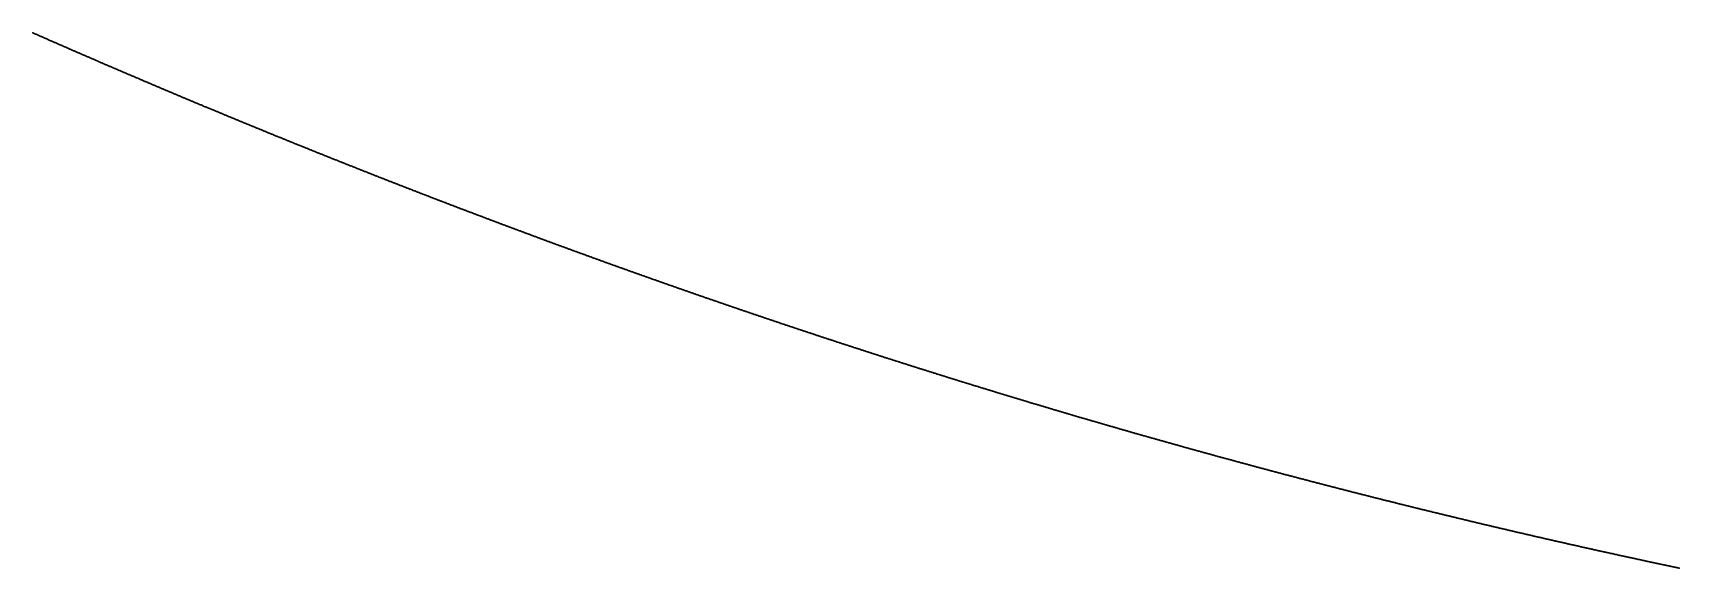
# Model space of a CAD drawing. Header units: metres. Extents: x 0 to 360, y 0 to 49.
# Drawn here: x 247.51 to 270, y 2.52 to 9.83 of the extents above; entities that cross this region are included whole.
import ezdxf

# ---------------------------------------------------------------- set-up
doc = ezdxf.new("R2010")
doc.units = ezdxf.units.M

msp = doc.modelspace()

# ---------------------------------------------------------------- linework, layer by layer
for p in [(247.509, 9.831), (247.518, 9.827), (247.527, 9.823), (247.536, 9.819), (247.545, 9.816), (247.554, 9.812), (247.563, 9.808), (247.572, 9.804), (247.581, 9.8), (247.589, 9.796), (247.598, 9.792), (247.607, 9.788), (247.616, 9.784), (247.625, 9.78), (247.634, 9.776), (247.643, 9.772), (247.652, 9.768), (247.661, 9.764), (247.67, 9.76), (247.679, 9.757), (247.688, 9.753), (247.697, 9.749), (247.706, 9.745), (247.715, 9.741), (247.724, 9.737), (247.733, 9.733), (247.742, 9.729), (247.751, 9.725), (247.76, 9.721), (247.769, 9.717), (247.778, 9.713), (247.787, 9.709), (247.795, 9.706), (247.804, 9.702), (247.813, 9.698), (247.822, 9.694), (247.831, 9.69), (247.84, 9.686), (247.849, 9.682), (247.858, 9.678), (247.867, 9.674), (247.876, 9.67), (247.885, 9.666), (247.894, 9.662), (247.903, 9.658), (247.912, 9.655), (247.921, 9.651), (247.93, 9.647), (247.939, 9.643), (247.948, 9.639), (247.957, 9.635), (247.966, 9.631), (247.975, 9.627), (247.984, 9.623), (247.993, 9.619), (248.002, 9.615), (248.011, 9.611), (248.02, 9.608), (248.029, 9.604), (248.038, 9.6), (248.047, 9.596), (248.056, 9.592), (248.065, 9.588), (248.074, 9.584), (248.083, 9.58), (248.092, 9.576), (248.101, 9.572), (248.11, 9.568), (248.119, 9.565), (248.128, 9.561), (248.137, 9.557), (248.146, 9.553), (248.155, 9.549), (248.164, 9.545), (248.173, 9.541), (248.182, 9.537), (248.191, 9.533), (248.2, 9.529), (248.209, 9.526), (248.218, 9.522), (248.227, 9.518), (248.236, 9.514), (248.245, 9.51), (248.254, 9.506), (248.263, 9.502), (248.272, 9.498), (248.281, 9.494), (248.29, 9.49), (248.299, 9.487), (248.308, 9.483), (248.317, 9.479), (248.326, 9.475), (248.335, 9.471), (248.344, 9.467), (248.353, 9.463), (248.362, 9.459), (248.371, 9.455), (248.38, 9.452), (248.389, 9.448), (248.398, 9.444), (248.407, 9.44), (248.416, 9.436), (248.425, 9.432), (248.434, 9.428), (248.443, 9.424), (248.452, 9.42), (248.461, 9.416), (248.47, 9.413), (248.479, 9.409), (248.488, 9.405), (248.497, 9.401), (248.506, 9.397), (248.515, 9.393), (248.524, 9.389), (248.533, 9.385), (248.542, 9.382), (248.551, 9.378), (248.56, 9.374), (248.569, 9.37), (248.579, 9.366), (248.588, 9.362), (248.597, 9.358), (248.606, 9.354), (248.615, 9.35), (248.624, 9.347), (248.633, 9.343), (248.642, 9.339), (248.651, 9.335), (248.66, 9.331), (248.669, 9.327), (248.678, 9.323), (248.687, 9.319), (248.696, 9.316), (248.705, 9.312), (248.714, 9.308), (248.723, 9.304), (248.732, 9.3), (248.741, 9.296), (248.75, 9.292), (248.759, 9.288), (248.768, 9.285), (248.777, 9.281), (248.787, 9.277), (248.796, 9.273), (248.805, 9.269), (248.814, 9.265), (248.823, 9.261), (248.832, 9.257), (248.841, 9.254), (248.85, 9.25), (248.859, 9.246), (248.868, 9.242), (248.877, 9.238), (248.886, 9.234), (248.895, 9.23), (248.904, 9.227), (248.913, 9.223), (248.922, 9.219), (248.931, 9.215), (248.941, 9.211), (248.95, 9.207), (248.959, 9.203), (248.968, 9.199), (248.977, 9.196), (248.986, 9.192), (248.995, 9.188), (249.004, 9.184), (249.013, 9.18), (249.022, 9.176), (249.031, 9.172), (249.04, 9.169), (249.049, 9.165), (249.058, 9.161), (249.068, 9.157), (249.077, 9.153), (249.086, 9.149), (249.095, 9.145), (249.104, 9.142), (249.113, 9.138), (249.122, 9.134), (249.131, 9.13), (249.14, 9.126), (249.149, 9.122), (249.158, 9.118), (249.167, 9.115), (249.177, 9.111), (249.186, 9.107), (249.195, 9.103), (249.204, 9.099), (249.213, 9.095), (249.222, 9.092), (249.231, 9.088), (249.24, 9.084), (249.249, 9.08), (249.258, 9.076), (249.267, 9.072), (249.277, 9.068), (249.286, 9.065), (249.295, 9.061), (249.304, 9.057), (249.313, 9.053), (249.322, 9.049), (249.331, 9.045), (249.34, 9.042), (249.349, 9.038), (249.358, 9.034), (249.368, 9.03), (249.377, 9.026), (249.386, 9.022), (249.395, 9.019), (249.404, 9.015), (249.413, 9.011), (249.422, 9.007), (249.431, 9.003), (249.44, 8.999), (249.45, 8.995), (249.459, 8.992), (249.468, 8.988), (249.477, 8.984), (249.486, 8.98), (249.495, 8.976), (249.504, 8.972), (249.513, 8.969), (249.522, 8.965), (249.532, 8.961), (249.541, 8.957), (249.55, 8.953), (249.559, 8.949), (249.568, 8.946), (249.577, 8.942), (249.586, 8.938), (249.595, 8.934), (249.605, 8.93), (249.614, 8.927), (249.623, 8.923), (249.632, 8.919), (249.641, 8.915), (249.65, 8.911), (249.659, 8.907), (249.668, 8.904), (249.678, 8.9), (249.687, 8.896), (249.696, 8.892), (249.705, 8.888), (249.714, 8.884), (249.723, 8.881), (249.732, 8.877), (249.742, 8.873), (249.751, 8.869), (249.76, 8.865), (249.769, 8.862), (249.778, 8.858), (249.787, 8.854), (249.796, 8.85), (249.806, 8.846), (249.815, 8.842), (249.824, 8.839), (249.833, 8.835), (249.842, 8.831), (249.851, 8.827), (249.86, 8.823), (249.87, 8.82), (249.879, 8.816), (249.888, 8.812), (249.897, 8.808), (249.906, 8.804), (249.915, 8.801), (249.924, 8.797), (249.934, 8.793), (249.943, 8.789), (249.952, 8.785), (249.961, 8.781), (249.97, 8.778), (249.979, 8.774), (249.989, 8.77), (249.998, 8.766), (250.007, 8.762), (250.016, 8.759), (250.025, 8.755), (250.034, 8.751), (250.043, 8.747), (250.053, 8.743), (250.062, 8.74), (250.071, 8.736), (250.08, 8.732), (250.089, 8.728), (250.098, 8.724), (250.108, 8.721), (250.117, 8.717), (250.126, 8.713), (250.135, 8.709), (250.144, 8.705), (250.154, 8.702), (250.163, 8.698), (250.172, 8.694), (250.181, 8.69), (250.19, 8.686), (250.199, 8.683), (250.209, 8.679), (250.218, 8.675), (250.227, 8.671), (250.236, 8.667), (250.245, 8.664), (250.254, 8.66), (250.264, 8.656), (250.273, 8.652), (250.282, 8.649), (250.291, 8.645), (250.3, 8.641), (250.31, 8.637), (250.319, 8.633), (250.328, 8.63), (250.337, 8.626), (250.346, 8.622), (250.356, 8.618), (250.365, 8.614), (250.374, 8.611), (250.383, 8.607), (250.392, 8.603), (250.402, 8.599), (250.411, 8.596), (250.42, 8.592), (250.429, 8.588), (250.438, 8.584), (250.448, 8.58), (250.457, 8.577), (250.466, 8.573), (250.475, 8.569), (250.484, 8.565), (250.494, 8.562), (250.503, 8.558), (250.512, 8.554), (250.521, 8.55), (250.53, 8.546), (250.54, 8.543), (250.549, 8.539), (250.558, 8.535), (250.567, 8.531), (250.576, 8.528), (250.586, 8.524), (250.595, 8.52), (250.604, 8.516), (250.613, 8.512), (250.622, 8.509), (250.632, 8.505), (250.641, 8.501), (250.65, 8.497), (250.659, 8.494), (250.669, 8.49), (250.678, 8.486), (250.687, 8.482), (250.696, 8.479), (250.705, 8.475), (250.715, 8.471), (250.724, 8.467), (250.733, 8.463), (250.742, 8.46), (250.752, 8.456), (250.761, 8.452), (250.77, 8.448), (250.779, 8.445), (250.788, 8.441), (250.798, 8.437), (250.807, 8.433), (250.816, 8.43), (250.825, 8.426), (250.835, 8.422), (250.844, 8.418), (250.853, 8.415), (250.862, 8.411), (250.872, 8.407), (250.881, 8.403), (250.89, 8.4), (250.899, 8.396), (250.909, 8.392), (250.918, 8.388), (250.927, 8.385), (250.936, 8.381), (250.945, 8.377), (250.955, 8.373), (250.964, 8.37), (250.973, 8.366), (250.982, 8.362), (250.992, 8.358), (251.001, 8.355), (251.01, 8.351), (251.019, 8.347), (251.029, 8.343), (251.038, 8.34), (251.047, 8.336), (251.056, 8.332), (251.066, 8.328), (251.075, 8.325), (251.084, 8.321), (251.094, 8.317), (251.103, 8.313), (251.112, 8.31), (251.121, 8.306), (251.131, 8.302), (251.14, 8.298), (251.149, 8.295), (251.158, 8.291), (251.168, 8.287), (251.177, 8.283), (251.186, 8.28), (251.195, 8.276), (251.205, 8.272), (251.214, 8.268), (251.223, 8.265), (251.232, 8.261), (251.242, 8.257), (251.251, 8.254), (251.26, 8.25), (251.27, 8.246), (251.279, 8.242), (251.288, 8.239), (251.297, 8.235), (251.307, 8.231), (251.316, 8.227), (251.325, 8.224), (251.334, 8.22), (251.344, 8.216), (251.353, 8.213), (251.362, 8.209), (251.372, 8.205), (251.381, 8.201), (251.39, 8.198), (251.399, 8.194), (251.409, 8.19), (251.418, 8.186), (251.427, 8.183), (251.437, 8.179), (251.446, 8.175), (251.455, 8.172), (251.464, 8.168), (251.474, 8.164), (251.483, 8.16), (251.492, 8.157), (251.502, 8.153), (251.511, 8.149), (251.52, 8.146), (251.53, 8.142), (251.539, 8.138), (251.548, 8.134), (251.557, 8.131), (251.567, 8.127), (251.576, 8.123), (251.585, 8.119), (251.595, 8.116), (251.604, 8.112), (251.613, 8.108), (251.623, 8.105), (251.632, 8.101), (251.641, 8.097), (251.65, 8.094), (251.66, 8.09), (251.669, 8.086), (251.678, 8.082), (251.688, 8.079), (251.697, 8.075), (251.706, 8.071), (251.716, 8.068), (251.725, 8.064), (251.734, 8.06), (251.744, 8.056), (251.753, 8.053), (251.762, 8.049), (251.771, 8.045), (251.781, 8.042), (251.79, 8.038), (251.799, 8.034), (251.809, 8.031), (251.818, 8.027), (251.827, 8.023), (251.837, 8.019), (251.846, 8.016), (251.855, 8.012), (251.865, 8.008), (251.874, 8.005), (251.883, 8.001), (251.893, 7.997), (251.902, 7.994), (251.911, 7.99), (251.921, 7.986), (251.93, 7.982), (251.939, 7.979), (251.949, 7.975), (251.958, 7.971), (251.967, 7.968), (251.977, 7.964), (251.986, 7.96), (251.995, 7.957), (252.005, 7.953), (252.014, 7.949), (252.023, 7.946), (252.033, 7.942), (252.042, 7.938), (252.051, 7.935), (252.061, 7.931), (252.07, 7.927), (252.079, 7.923), (252.089, 7.92), (252.098, 7.916), (252.107, 7.912), (252.117, 7.909), (252.126, 7.905), (252.136, 7.901), (252.145, 7.898), (252.154, 7.894), (252.164, 7.89), (252.173, 7.887), (252.182, 7.883), (252.192, 7.879), (252.201, 7.876), (252.21, 7.872), (252.22, 7.868), (252.229, 7.865), (252.238, 7.861), (252.248, 7.857), (252.257, 7.854), (252.266, 7.85), (252.276, 7.846), (252.285, 7.843), (252.295, 7.839), (252.304, 7.835), (252.313, 7.832), (252.323, 7.828), (252.332, 7.824), (252.341, 7.821), (252.351, 7.817), (252.36, 7.813), (252.37, 7.81), (252.379, 7.806), (252.388, 7.802), (252.398, 7.799), (252.407, 7.795), (252.416, 7.791), (252.426, 7.788), (252.435, 7.784), (252.445, 7.78), (252.454, 7.777), (252.463, 7.773), (252.473, 7.769), (252.482, 7.766), (252.491, 7.762), (252.501, 7.758), (252.51, 7.755), (252.52, 7.751), (252.529, 7.747), (252.538, 7.744), (252.548, 7.74), (252.557, 7.736), (252.566, 7.733), (252.576, 7.729), (252.585, 7.725), (252.595, 7.722), (252.604, 7.718), (252.613, 7.714), (252.623, 7.711), (252.632, 7.707), (252.642, 7.703), (252.651, 7.7), (252.66, 7.696), (252.67, 7.693), (252.679, 7.689), (252.689, 7.685), (252.698, 7.682), (252.707, 7.678), (252.717, 7.674), (252.726, 7.671), (252.736, 7.667), (252.745, 7.663), (252.754, 7.66), (252.764, 7.656), (252.773, 7.652), (252.783, 7.649), (252.792, 7.645), (252.801, 7.642), (252.811, 7.638), (252.82, 7.634), (252.83, 7.631), (252.839, 7.627), (252.849, 7.623), (252.858, 7.62), (252.867, 7.616), (252.877, 7.612), (252.886, 7.609), (252.896, 7.605), (252.905, 7.602), (252.914, 7.598), (252.924, 7.594), (252.933, 7.591), (252.943, 7.587), (252.952, 7.583), (252.962, 7.58), (252.971, 7.576), (252.98, 7.573), (252.99, 7.569), (252.999, 7.565), (253.009, 7.562), (253.018, 7.558), (253.028, 7.554), (253.037, 7.551), (253.046, 7.547), (253.056, 7.544), (253.065, 7.54), (253.075, 7.536), (253.084, 7.533), (253.094, 7.529), (253.103, 7.525), (253.112, 7.522), (253.122, 7.518), (253.131, 7.515), (253.141, 7.511), (253.15, 7.507), (253.16, 7.504), (253.169, 7.5), (253.178, 7.496), (253.188, 7.493), (253.197, 7.489), (253.207, 7.486), (253.216, 7.482), (253.226, 7.478), (253.235, 7.475), (253.245, 7.471), (253.254, 7.468), (253.264, 7.464), (253.273, 7.46), (253.282, 7.457), (253.292, 7.453), (253.301, 7.45), (253.311, 7.446), (253.32, 7.442), (253.33, 7.439), (253.339, 7.435), (253.349, 7.431), (253.358, 7.428), (253.368, 7.424), (253.377, 7.421), (253.386, 7.417), (253.396, 7.413), (253.405, 7.41), (253.415, 7.406), (253.424, 7.403), (253.434, 7.399), (253.443, 7.395), (253.453, 7.392), (253.462, 7.388), (253.472, 7.385), (253.481, 7.381), (253.491, 7.377), (253.5, 7.374), (253.51, 7.37), (253.519, 7.367), (253.528, 7.363), (253.538, 7.36), (253.547, 7.356), (253.557, 7.352), (253.566, 7.349), (253.576, 7.345), (253.585, 7.342), (253.595, 7.338), (253.604, 7.334), (253.614, 7.331), (253.623, 7.327), (253.633, 7.324), (253.642, 7.32), (253.652, 7.316), (253.661, 7.313), (253.671, 7.309), (253.68, 7.306), (253.69, 7.302), (253.699, 7.299), (253.709, 7.295), (253.718, 7.291), (253.728, 7.288), (253.737, 7.284), (253.747, 7.281), (253.756, 7.277), (253.766, 7.273), (253.775, 7.27), (253.785, 7.266), (253.794, 7.263), (253.804, 7.259), (253.813, 7.256), (253.823, 7.252), (253.832, 7.248), (253.842, 7.245), (253.851, 7.241), (253.861, 7.238), (253.87, 7.234), (253.88, 7.231), (253.889, 7.227), (253.899, 7.223), (253.908, 7.22), (253.918, 7.216), (253.927, 7.213), (253.937, 7.209), (253.946, 7.206), (253.956, 7.202), (253.965, 7.198), (253.975, 7.195), (253.984, 7.191), (253.994, 7.188), (254.003, 7.184), (254.013, 7.181), (254.022, 7.177), (254.032, 7.174), (254.041, 7.17), (254.051, 7.166), (254.06, 7.163), (254.07, 7.159), (254.079, 7.156), (254.089, 7.152), (254.098, 7.149), (254.108, 7.145), (254.117, 7.142), (254.127, 7.138), (254.137, 7.134), (254.146, 7.131), (254.156, 7.127), (254.165, 7.124), (254.175, 7.12), (254.184, 7.117), (254.194, 7.113), (254.203, 7.11), (254.213, 7.106), (254.222, 7.102), (254.232, 7.099), (254.241, 7.095), (254.251, 7.092), (254.26, 7.088), (254.27, 7.085), (254.28, 7.081), (254.289, 7.078), (254.299, 7.074), (254.308, 7.071), (254.318, 7.067), (254.327, 7.063), (254.337, 7.06), (254.346, 7.056), (254.356, 7.053), (254.365, 7.049), (254.375, 7.046), (254.385, 7.042), (254.394, 7.039), (254.404, 7.035), (254.413, 7.032), (254.423, 7.028), (254.432, 7.025), (254.442, 7.021), (254.451, 7.018), (254.461, 7.014), (254.47, 7.01), (254.48, 7.007), (254.49, 7.003), (254.499, 7), (254.509, 6.996), (254.518, 6.993), (254.528, 6.989), (254.537, 6.986), (254.547, 6.982), (254.557, 6.979), (254.566, 6.975), (254.576, 6.972), (254.585, 6.968), (254.595, 6.965), (254.604, 6.961), (254.614, 6.958), (254.624, 6.954), (254.633, 6.951), (254.643, 6.947), (254.652, 6.943), (254.662, 6.94), (254.671, 6.936), (254.681, 6.933), (254.691, 6.929), (254.7, 6.926), (254.71, 6.922), (254.719, 6.919), (254.729, 6.915), (254.738, 6.912), (254.748, 6.908), (254.758, 6.905), (254.767, 6.901), (254.777, 6.898), (254.786, 6.894), (254.796, 6.891), (254.806, 6.887), (254.815, 6.884), (254.825, 6.88), (254.834, 6.877), (254.844, 6.873), (254.853, 6.87), (254.863, 6.866), (254.873, 6.863), (254.882, 6.859), (254.892, 6.856), (254.901, 6.852), (254.911, 6.849), (254.921, 6.845), (254.93, 6.842), (254.94, 6.838), (254.949, 6.835), (254.959, 6.831), (254.969, 6.828), (254.978, 6.824), (254.988, 6.821), (254.997, 6.817), (255.007, 6.814), (255.017, 6.81), (255.026, 6.807), (255.036, 6.803), (255.045, 6.8), (255.055, 6.796), (255.065, 6.793), (255.074, 6.789), (255.084, 6.786), (255.094, 6.782), (255.103, 6.779), (255.113, 6.775), (255.122, 6.772), (255.132, 6.768), (255.142, 6.765), (255.151, 6.761), (255.161, 6.758), (255.17, 6.754), (255.18, 6.751), (255.19, 6.747), (255.199, 6.744), (255.209, 6.74), (255.219, 6.737), (255.228, 6.733), (255.238, 6.73), (255.247, 6.727), (255.257, 6.723), (255.267, 6.72), (255.276, 6.716), (255.286, 6.713), (255.296, 6.709), (255.305, 6.706), (255.315, 6.702), (255.324, 6.699), (255.334, 6.695), (255.344, 6.692), (255.353, 6.688), (255.363, 6.685), (255.373, 6.681), (255.382, 6.678), (255.392, 6.674), (255.402, 6.671), (255.411, 6.667), (255.421, 6.664), (255.43, 6.661), (255.44, 6.657), (255.45, 6.654), (255.459, 6.65), (255.469, 6.647), (255.479, 6.643), (255.488, 6.64), (255.498, 6.636), (255.508, 6.633), (255.517, 6.629), (255.527, 6.626), (255.537, 6.622), (255.546, 6.619), (255.556, 6.616), (255.566, 6.612), (255.575, 6.609), (255.585, 6.605), (255.595, 6.602), (255.604, 6.598), (255.614, 6.595), (255.623, 6.591), (255.633, 6.588), (255.643, 6.584), (255.652, 6.581), (255.662, 6.578), (255.672, 6.574), (255.681, 6.571), (255.691, 6.567), (255.701, 6.564), (255.71, 6.56), (255.72, 6.557), (255.73, 6.553), (255.739, 6.55), (255.749, 6.547), (255.759, 6.543), (255.768, 6.54), (255.778, 6.536), (255.788, 6.533), (255.797, 6.529), (255.807, 6.526), (255.817, 6.522), (255.827, 6.519), (255.836, 6.516), (255.846, 6.512), (255.856, 6.509), (255.865, 6.505), (255.875, 6.502), (255.885, 6.498), (255.894, 6.495), (255.904, 6.491), (255.914, 6.488), (255.923, 6.485), (255.933, 6.481), (255.943, 6.478), (255.952, 6.474), (255.962, 6.471), (255.972, 6.467), (255.981, 6.464), (255.991, 6.461), (256.001, 6.457), (256.011, 6.454), (256.02, 6.45), (256.03, 6.447), (256.04, 6.443), (256.049, 6.44), (256.059, 6.437), (256.069, 6.433), (256.078, 6.43), (256.088, 6.426), (256.098, 6.423), (256.108, 6.42), (256.117, 6.416), (256.127, 6.413), (256.137, 6.409), (256.146, 6.406), (256.156, 6.402), (256.166, 6.399), (256.175, 6.396), (256.185, 6.392), (256.195, 6.389), (256.205, 6.385), (256.214, 6.382), (256.224, 6.379), (256.234, 6.375), (256.243, 6.372), (256.253, 6.368), (256.263, 6.365), (256.273, 6.361), (256.282, 6.358), (256.292, 6.355), (256.302, 6.351), (256.311, 6.348), (256.321, 6.344), (256.331, 6.341), (256.341, 6.338), (256.35, 6.334), (256.36, 6.331), (256.37, 6.327), (256.379, 6.324), (256.389, 6.321), (256.399, 6.317), (256.409, 6.314), (256.418, 6.31), (256.428, 6.307), (256.438, 6.304), (256.448, 6.3), (256.457, 6.297), (256.467, 6.293), (256.477, 6.29), (256.487, 6.287), (256.496, 6.283), (256.506, 6.28), (256.516, 6.276), (256.525, 6.273), (256.535, 6.27), (256.545, 6.266), (256.555, 6.263), (256.564, 6.26), (256.574, 6.256), (256.584, 6.253), (256.594, 6.249), (256.603, 6.246), (256.613, 6.243), (256.623, 6.239), (256.633, 6.236), (256.642, 6.232), (256.652, 6.229), (256.662, 6.226), (256.672, 6.222), (256.681, 6.219), (256.691, 6.216), (256.701, 6.212), (256.711, 6.209), (256.72, 6.205), (256.73, 6.202), (256.74, 6.199), (256.75, 6.195), (256.759, 6.192), (256.769, 6.189), (256.779, 6.185), (256.789, 6.182), (256.798, 6.178), (256.808, 6.175), (256.818, 6.172), (256.828, 6.168), (256.838, 6.165), (256.847, 6.162), (256.857, 6.158), (256.867, 6.155), (256.877, 6.152), (256.886, 6.148), (256.896, 6.145), (256.906, 6.141), (256.916, 6.138), (256.925, 6.135), (256.935, 6.131), (256.945, 6.128), (256.955, 6.125), (256.965, 6.121), (256.974, 6.118), (256.984, 6.115), (256.994, 6.111), (257.004, 6.108), (257.013, 6.104), (257.023, 6.101), (257.033, 6.098), (257.043, 6.094), (257.053, 6.091), (257.062, 6.088), (257.072, 6.084), (257.082, 6.081), (257.092, 6.078), (257.102, 6.074), (257.111, 6.071), (257.121, 6.068), (257.131, 6.064), (257.141, 6.061), (257.15, 6.058), (257.16, 6.054), (257.17, 6.051), (257.18, 6.048), (257.19, 6.044), (257.199, 6.041), (257.209, 6.037), (257.219, 6.034), (257.229, 6.031), (257.239, 6.027), (257.248, 6.024), (257.258, 6.021), (257.268, 6.017), (257.278, 6.014), (257.288, 6.011), (257.297, 6.007), (257.307, 6.004), (257.317, 6.001), (257.327, 5.997), (257.337, 5.994), (257.347, 5.991), (257.356, 5.987), (257.366, 5.984), (257.376, 5.981), (257.386, 5.977), (257.396, 5.974), (257.405, 5.971), (257.415, 5.967), (257.425, 5.964), (257.435, 5.961), (257.445, 5.958), (257.454, 5.954), (257.464, 5.951), (257.474, 5.948), (257.484, 5.944), (257.494, 5.941), (257.504, 5.938), (257.513, 5.934), (257.523, 5.931), (257.533, 5.928), (257.543, 5.924), (257.553, 5.921), (257.563, 5.918), (257.572, 5.914), (257.582, 5.911), (257.592, 5.908), (257.602, 5.904), (257.612, 5.901), (257.622, 5.898), (257.631, 5.894), (257.641, 5.891), (257.651, 5.888), (257.661, 5.885), (257.671, 5.881), (257.681, 5.878), (257.69, 5.875), (257.7, 5.871), (257.71, 5.868), (257.72, 5.865), (257.73, 5.861), (257.74, 5.858), (257.749, 5.855), (257.759, 5.851), (257.769, 5.848), (257.779, 5.845), (257.789, 5.842), (257.799, 5.838), (257.809, 5.835), (257.818, 5.832), (257.828, 5.828), (257.838, 5.825), (257.848, 5.822), (257.858, 5.819), (257.868, 5.815), (257.878, 5.812), (257.887, 5.809), (257.897, 5.805), (257.907, 5.802), (257.917, 5.799), (257.927, 5.795), (257.937, 5.792), (257.947, 5.789), (257.956, 5.786), (257.966, 5.782), (257.976, 5.779), (257.986, 5.776), (257.996, 5.772), (258.006, 5.769), (258.016, 5.766), (258.025, 5.763), (258.035, 5.759), (258.045, 5.756), (258.055, 5.753), (258.065, 5.749), (258.075, 5.746), (258.085, 5.743), (258.095, 5.74), (258.104, 5.736), (258.114, 5.733), (258.124, 5.73), (258.134, 5.727), (258.144, 5.723), (258.154, 5.72), (258.164, 5.717), (258.174, 5.713), (258.183, 5.71), (258.193, 5.707), (258.203, 5.704), (258.213, 5.7), (258.223, 5.697), (258.233, 5.694), (258.243, 5.691), (258.253, 5.687), (258.263, 5.684), (258.272, 5.681), (258.282, 5.678), (258.292, 5.674), (258.302, 5.671), (258.312, 5.668), (258.322, 5.664), (258.332, 5.661), (258.342, 5.658), (258.352, 5.655), (258.362, 5.651), (258.371, 5.648), (258.381, 5.645), (258.391, 5.642), (258.401, 5.638), (258.411, 5.635), (258.421, 5.632), (258.431, 5.629), (258.441, 5.625), (258.451, 5.622), (258.461, 5.619), (258.47, 5.616), (258.48, 5.612), (258.49, 5.609), (258.5, 5.606), (258.51, 5.603), (258.52, 5.599), (258.53, 5.596), (258.54, 5.593), (258.55, 5.59), (258.56, 5.586), (258.57, 5.583), (258.579, 5.58), (258.589, 5.577), (258.599, 5.574), (258.609, 5.57), (258.619, 5.567), (258.629, 5.564), (258.639, 5.561), (258.649, 5.557), (258.659, 5.554), (258.669, 5.551), (258.679, 5.548), (258.689, 5.544), (258.699, 5.541), (258.708, 5.538), (258.718, 5.535), (258.728, 5.531), (258.738, 5.528), (258.748, 5.525), (258.758, 5.522), (258.768, 5.519), (258.778, 5.515), (258.788, 5.512), (258.798, 5.509), (258.808, 5.506), (258.818, 5.502), (258.828, 5.499), (258.838, 5.496), (258.848, 5.493), (258.857, 5.49), (258.867, 5.486), (258.877, 5.483), (258.887, 5.48), (258.897, 5.477), (258.907, 5.473), (258.917, 5.47), (258.927, 5.467), (258.937, 5.464), (258.947, 5.461), (258.957, 5.457), (258.967, 5.454), (258.977, 5.451), (258.987, 5.448), (258.997, 5.445), (259.007, 5.441), (259.017, 5.438), (259.027, 5.435), (259.037, 5.432), (259.047, 5.429), (259.056, 5.425), (259.066, 5.422), (259.076, 5.419), (259.086, 5.416), (259.096, 5.412), (259.106, 5.409), (259.116, 5.406), (259.126, 5.403), (259.136, 5.4), (259.146, 5.396), (259.156, 5.393), (259.166, 5.39), (259.176, 5.387), (259.186, 5.384), (259.196, 5.381), (259.206, 5.377), (259.216, 5.374), (259.226, 5.371), (259.236, 5.368), (259.246, 5.365), (259.256, 5.361), (259.266, 5.358), (259.276, 5.355), (259.286, 5.352), (259.296, 5.349), (259.306, 5.345), (259.316, 5.342), (259.326, 5.339), (259.336, 5.336), (259.346, 5.333), (259.356, 5.329), (259.366, 5.326), (259.376, 5.323), (259.386, 5.32), (259.396, 5.317), (259.406, 5.314), (259.416, 5.31), (259.426, 5.307), (259.436, 5.304), (259.446, 5.301), (259.455, 5.298), (259.465, 5.295), (259.475, 5.291), (259.485, 5.288), (259.495, 5.285), (259.505, 5.282), (259.515, 5.279), (259.525, 5.276), (259.535, 5.272), (259.545, 5.269), (259.555, 5.266), (259.565, 5.263), (259.575, 5.26), (259.585, 5.257), (259.595, 5.253), (259.605, 5.25), (259.615, 5.247), (259.625, 5.244), (259.635, 5.241), (259.646, 5.238), (259.656, 5.234), (259.666, 5.231), (259.676, 5.228), (259.686, 5.225), (259.696, 5.222), (259.706, 5.219), (259.716, 5.215), (259.726, 5.212), (259.736, 5.209), (259.746, 5.206), (259.756, 5.203), (259.766, 5.2), (259.776, 5.197), (259.786, 5.193), (259.796, 5.19), (259.806, 5.187), (259.816, 5.184), (259.826, 5.181), (259.836, 5.178), (259.846, 5.174), (259.856, 5.171), (259.866, 5.168), (259.876, 5.165), (259.886, 5.162), (259.896, 5.159), (259.906, 5.156), (259.916, 5.153), (259.926, 5.149), (259.936, 5.146), (259.946, 5.143), (259.956, 5.14), (259.966, 5.137), (259.976, 5.134), (259.986, 5.131), (259.996, 5.127), (260.006, 5.124), (260.016, 5.121), (260.026, 5.118), (260.036, 5.115), (260.047, 5.112), (260.057, 5.109), (260.067, 5.106), (260.077, 5.102), (260.087, 5.099), (260.097, 5.096), (260.107, 5.093), (260.117, 5.09), (260.127, 5.087), (260.137, 5.084), (260.147, 5.081), (260.157, 5.077), (260.167, 5.074), (260.177, 5.071), (260.187, 5.068), (260.197, 5.065), (260.207, 5.062), (260.217, 5.059), (260.227, 5.056), (260.237, 5.052), (260.248, 5.049), (260.258, 5.046), (260.268, 5.043), (260.278, 5.04), (260.288, 5.037), (260.298, 5.034), (260.308, 5.031), (260.318, 5.028), (260.328, 5.024), (260.338, 5.021), (260.348, 5.018), (260.358, 5.015), (260.368, 5.012), (260.378, 5.009), (260.388, 5.006), (260.399, 5.003), (260.409, 5), (260.419, 4.997), (260.429, 4.993), (260.439, 4.99), (260.449, 4.987), (260.459, 4.984), (260.469, 4.981), (260.479, 4.978), (260.489, 4.975), (260.499, 4.972), (260.509, 4.969), (260.519, 4.966), (260.53, 4.962), (260.54, 4.959), (260.55, 4.956), (260.56, 4.953), (260.57, 4.95), (260.58, 4.947), (260.59, 4.944), (260.6, 4.941), (260.61, 4.938), (260.62, 4.935), (260.63, 4.932), (260.641, 4.929), (260.651, 4.925), (260.661, 4.922), (260.671, 4.919), (260.681, 4.916), (260.691, 4.913), (260.701, 4.91), (260.711, 4.907), (260.721, 4.904), (260.731, 4.901), (260.741, 4.898), (260.752, 4.895), (260.762, 4.892), (260.772, 4.889), (260.782, 4.885), (260.792, 4.882), (260.802, 4.879), (260.812, 4.876), (260.822, 4.873), (260.832, 4.87), (260.843, 4.867), (260.853, 4.864), (260.863, 4.861), (260.873, 4.858), (260.883, 4.855), (260.893, 4.852), (260.903, 4.849), (260.913, 4.846), (260.923, 4.843), (260.934, 4.839), (260.944, 4.836), (260.954, 4.833), (260.964, 4.83), (260.974, 4.827), (260.984, 4.824), (260.994, 4.821), (261.004, 4.818), (261.015, 4.815), (261.025, 4.812), (261.035, 4.809), (261.045, 4.806), (261.055, 4.803), (261.065, 4.8), (261.075, 4.797), (261.085, 4.794), (261.096, 4.791), (261.106, 4.788), (261.116, 4.785), (261.126, 4.781), (261.136, 4.778), (261.146, 4.775), (261.156, 4.772), (261.166, 4.769), (261.177, 4.766), (261.187, 4.763), (261.197, 4.76), (261.207, 4.757), (261.217, 4.754), (261.227, 4.751), (261.237, 4.748), (261.248, 4.745), (261.258, 4.742), (261.268, 4.739), (261.278, 4.736), (261.288, 4.733), (261.298, 4.73), (261.308, 4.727), (261.319, 4.724), (261.329, 4.721), (261.339, 4.718), (261.349, 4.715), (261.359, 4.712), (261.369, 4.709), (261.38, 4.706), (261.39, 4.703), (261.4, 4.7), (261.41, 4.697), (261.42, 4.694), (261.43, 4.691), (261.44, 4.688), (261.451, 4.684), (261.461, 4.681), (261.471, 4.678), (261.481, 4.675), (261.491, 4.672), (261.501, 4.669), (261.512, 4.666), (261.522, 4.663), (261.532, 4.66), (261.542, 4.657), (261.552, 4.654), (261.562, 4.651), (261.573, 4.648), (261.583, 4.645), (261.593, 4.642), (261.603, 4.639), (261.613, 4.636), (261.623, 4.633), (261.634, 4.63), (261.644, 4.627), (261.654, 4.624), (261.664, 4.621), (261.674, 4.618), (261.685, 4.615), (261.695, 4.612), (261.705, 4.609), (261.715, 4.606), (261.725, 4.603), (261.735, 4.6), (261.746, 4.597), (261.756, 4.594), (261.766, 4.591), (261.776, 4.588), (261.786, 4.585), (261.797, 4.582), (261.807, 4.579), (261.817, 4.576), (261.827, 4.573), (261.837, 4.57), (261.848, 4.567), (261.858, 4.564), (261.868, 4.561), (261.878, 4.558), (261.888, 4.555), (261.899, 4.552), (261.909, 4.549), (261.919, 4.547), (261.929, 4.544), (261.939, 4.541), (261.95, 4.538), (261.96, 4.535), (261.97, 4.532), (261.98, 4.529), (261.99, 4.526), (262.001, 4.523), (262.011, 4.52), (262.021, 4.517), (262.031, 4.514), (262.041, 4.511), (262.052, 4.508), (262.062, 4.505), (262.072, 4.502), (262.082, 4.499), (262.092, 4.496), (262.103, 4.493), (262.113, 4.49), (262.123, 4.487), (262.133, 4.484), (262.143, 4.481), (262.154, 4.478), (262.164, 4.475), (262.174, 4.472), (262.184, 4.469), (262.195, 4.466), (262.205, 4.463), (262.215, 4.46), (262.225, 4.457), (262.235, 4.455), (262.246, 4.452), (262.256, 4.449), (262.266, 4.446), (262.276, 4.443), (262.287, 4.44), (262.297, 4.437), (262.307, 4.434), (262.317, 4.431), (262.328, 4.428), (262.338, 4.425), (262.348, 4.422), (262.358, 4.419), (262.368, 4.416), (262.379, 4.413), (262.389, 4.41), (262.399, 4.407), (262.409, 4.404), (262.42, 4.401), (262.43, 4.399), (262.44, 4.396), (262.45, 4.393), (262.461, 4.39), (262.471, 4.387), (262.481, 4.384), (262.491, 4.381), (262.502, 4.378), (262.512, 4.375), (262.522, 4.372), (262.532, 4.369), (262.543, 4.366), (262.553, 4.363), (262.563, 4.36), (262.573, 4.357), (262.584, 4.355), (262.594, 4.352), (262.604, 4.349), (262.614, 4.346), (262.625, 4.343), (262.635, 4.34), (262.645, 4.337), (262.655, 4.334), (262.666, 4.331), (262.676, 4.328), (262.686, 4.325), (262.696, 4.322), (262.707, 4.319), (262.717, 4.317), (262.727, 4.314), (262.738, 4.311), (262.748, 4.308), (262.758, 4.305), (262.768, 4.302), (262.779, 4.299), (262.789, 4.296), (262.799, 4.293), (262.809, 4.29), (262.82, 4.287), (262.83, 4.285), (262.84, 4.282), (262.85, 4.279), (262.861, 4.276), (262.871, 4.273), (262.881, 4.27), (262.892, 4.267), (262.902, 4.264), (262.912, 4.261), (262.922, 4.258), (262.933, 4.256), (262.943, 4.253), (262.953, 4.25), (262.964, 4.247), (262.974, 4.244), (262.984, 4.241), (262.994, 4.238), (263.005, 4.235), (263.015, 4.232), (263.025, 4.229), (263.036, 4.227), (263.046, 4.224), (263.056, 4.221), (263.066, 4.218), (263.077, 4.215), (263.087, 4.212), (263.097, 4.209), (263.108, 4.206), (263.118, 4.203), (263.128, 4.201), (263.139, 4.198), (263.149, 4.195), (263.159, 4.192), (263.169, 4.189), (263.18, 4.186), (263.19, 4.183), (263.2, 4.18), (263.211, 4.178), (263.221, 4.175), (263.231, 4.172), (263.242, 4.169), (263.252, 4.166), (263.262, 4.163), (263.272, 4.16), (263.283, 4.157), (263.293, 4.155), (263.303, 4.152), (263.314, 4.149), (263.324, 4.146), (263.334, 4.143), (263.345, 4.14), (263.355, 4.137), (263.365, 4.135), (263.376, 4.132), (263.386, 4.129), (263.396, 4.126), (263.407, 4.123), (263.417, 4.12), (263.427, 4.117), (263.438, 4.115), (263.448, 4.112), (263.458, 4.109), (263.469, 4.106), (263.479, 4.103), (263.489, 4.1), (263.5, 4.097), (263.51, 4.095), (263.52, 4.092), (263.53, 4.089), (263.541, 4.086), (263.551, 4.083), (263.561, 4.08), (263.572, 4.077), (263.582, 4.075), (263.592, 4.072), (263.603, 4.069), (263.613, 4.066), (263.623, 4.063), (263.634, 4.06), (263.644, 4.058), (263.655, 4.055), (263.665, 4.052), (263.675, 4.049), (263.686, 4.046), (263.696, 4.043), (263.706, 4.041), (263.717, 4.038), (263.727, 4.035), (263.737, 4.032), (263.748, 4.029), (263.758, 4.026), (263.768, 4.024), (263.779, 4.021), (263.789, 4.018), (263.799, 4.015), (263.81, 4.012), (263.82, 4.009), (263.83, 4.007), (263.841, 4.004), (263.851, 4.001), (263.861, 3.998), (263.872, 3.995), (263.882, 3.993), (263.893, 3.99), (263.903, 3.987), (263.913, 3.984), (263.924, 3.981), (263.934, 3.978), (263.944, 3.976), (263.955, 3.973), (263.965, 3.97), (263.975, 3.967), (263.986, 3.964), (263.996, 3.962), (264.007, 3.959), (264.017, 3.956), (264.027, 3.953), (264.038, 3.95), (264.048, 3.948), (264.058, 3.945), (264.069, 3.942), (264.079, 3.939), (264.09, 3.936), (264.1, 3.934), (264.11, 3.931), (264.121, 3.928), (264.131, 3.925), (264.141, 3.922), (264.152, 3.92), (264.162, 3.917), (264.173, 3.914), (264.183, 3.911), (264.193, 3.908), (264.204, 3.906), (264.214, 3.903), (264.224, 3.9), (264.235, 3.897), (264.245, 3.894), (264.256, 3.892), (264.266, 3.889), (264.276, 3.886), (264.287, 3.883), (264.297, 3.88), (264.308, 3.878), (264.318, 3.875), (264.328, 3.872), (264.339, 3.869), (264.349, 3.867), (264.36, 3.864), (264.37, 3.861), (264.38, 3.858), (264.391, 3.855), (264.401, 3.853), (264.412, 3.85), (264.422, 3.847), (264.432, 3.844), (264.443, 3.842), (264.453, 3.839), (264.464, 3.836), (264.474, 3.833), (264.484, 3.83), (264.495, 3.828), (264.505, 3.825), (264.516, 3.822), (264.526, 3.819), (264.536, 3.817), (264.547, 3.814), (264.557, 3.811), (264.568, 3.808), (264.578, 3.806), (264.588, 3.803), (264.599, 3.8), (264.609, 3.797), (264.62, 3.795), (264.63, 3.792), (264.641, 3.789), (264.651, 3.786), (264.661, 3.784), (264.672, 3.781), (264.682, 3.778), (264.693, 3.775), (264.703, 3.773), (264.714, 3.77), (264.724, 3.767), (264.734, 3.764), (264.745, 3.762), (264.755, 3.759), (264.766, 3.756), (264.776, 3.753), (264.787, 3.751), (264.797, 3.748), (264.807, 3.745), (264.818, 3.742), (264.828, 3.74), (264.839, 3.737), (264.849, 3.734), (264.86, 3.731), (264.87, 3.729), (264.88, 3.726), (264.891, 3.723), (264.901, 3.72), (264.912, 3.718), (264.922, 3.715), (264.933, 3.712), (264.943, 3.71), (264.953, 3.707), (264.964, 3.704), (264.974, 3.701), (264.985, 3.699), (264.995, 3.696), (265.006, 3.693), (265.016, 3.69), (265.027, 3.688), (265.037, 3.685), (265.048, 3.682), (265.058, 3.68), (265.068, 3.677), (265.079, 3.674), (265.089, 3.671), (265.1, 3.669), (265.11, 3.666), (265.121, 3.663), (265.131, 3.661), (265.142, 3.658), (265.152, 3.655), (265.163, 3.652), (265.173, 3.65), (265.183, 3.647), (265.194, 3.644), (265.204, 3.642), (265.215, 3.639), (265.225, 3.636), (265.236, 3.633), (265.246, 3.631), (265.257, 3.628), (265.267, 3.625), (265.278, 3.623), (265.288, 3.62), (265.299, 3.617), (265.309, 3.615), (265.319, 3.612), (265.33, 3.609), (265.34, 3.606), (265.351, 3.604), (265.361, 3.601), (265.372, 3.598), (265.382, 3.596), (265.393, 3.593), (265.403, 3.59), (265.414, 3.588), (265.424, 3.585), (265.435, 3.582), (265.445, 3.58), (265.456, 3.577), (265.466, 3.574), (265.477, 3.572), (265.487, 3.569), (265.498, 3.566), (265.508, 3.563), (265.519, 3.561), (265.529, 3.558), (265.54, 3.555), (265.55, 3.553), (265.561, 3.55), (265.571, 3.547), (265.582, 3.545), (265.592, 3.542), (265.603, 3.539), (265.613, 3.537), (265.624, 3.534), (265.634, 3.531), (265.644, 3.529), (265.655, 3.526), (265.665, 3.523), (265.676, 3.521), (265.686, 3.518), (265.697, 3.515), (265.707, 3.513), (265.718, 3.51), (265.728, 3.507), (265.739, 3.505), (265.749, 3.502), (265.76, 3.499), (265.771, 3.497), (265.781, 3.494), (265.792, 3.491), (265.802, 3.489), (265.813, 3.486), (265.823, 3.483), (265.834, 3.481), (265.844, 3.478), (265.855, 3.475), (265.865, 3.473), (265.876, 3.47), (265.886, 3.468), (265.897, 3.465), (265.907, 3.462), (265.918, 3.46), (265.928, 3.457), (265.939, 3.454), (265.949, 3.452), (265.96, 3.449), (265.97, 3.446), (265.981, 3.444), (265.991, 3.441), (266.002, 3.438), (266.012, 3.436), (266.023, 3.433), (266.033, 3.431), (266.044, 3.428), (266.054, 3.425), (266.065, 3.423), (266.076, 3.42), (266.086, 3.417), (266.097, 3.415), (266.107, 3.412), (266.118, 3.41), (266.128, 3.407), (266.139, 3.404), (266.149, 3.402), (266.16, 3.399), (266.17, 3.396), (266.181, 3.394), (266.191, 3.391), (266.202, 3.389), (266.212, 3.386), (266.223, 3.383), (266.234, 3.381), (266.244, 3.378), (266.255, 3.375), (266.265, 3.373), (266.276, 3.37), (266.286, 3.368), (266.297, 3.365), (266.307, 3.362), (266.318, 3.36), (266.328, 3.357), (266.339, 3.355), (266.35, 3.352), (266.36, 3.349), (266.371, 3.347), (266.381, 3.344), (266.392, 3.341), (266.402, 3.339), (266.413, 3.336), (266.423, 3.334), (266.434, 3.331), (266.445, 3.328), (266.455, 3.326), (266.466, 3.323), (266.476, 3.321), (266.487, 3.318), (266.497, 3.315), (266.508, 3.313), (266.518, 3.31), (266.529, 3.308), (266.54, 3.305), (266.55, 3.303), (266.561, 3.3), (266.571, 3.297), (266.582, 3.295), (266.592, 3.292), (266.603, 3.29), (266.614, 3.287), (266.624, 3.284), (266.635, 3.282), (266.645, 3.279), (266.656, 3.277), (266.666, 3.274), (266.677, 3.272), (266.688, 3.269), (266.698, 3.266), (266.709, 3.264), (266.719, 3.261), (266.73, 3.259), (266.74, 3.256), (266.751, 3.253), (266.762, 3.251), (266.772, 3.248), (266.783, 3.246), (266.793, 3.243), (266.804, 3.241), (266.815, 3.238), (266.825, 3.235), (266.836, 3.233), (266.846, 3.23), (266.857, 3.228), (266.867, 3.225), (266.878, 3.223), (266.889, 3.22), (266.899, 3.218), (266.91, 3.215), (266.92, 3.212), (266.931, 3.21), (266.942, 3.207), (266.952, 3.205), (266.963, 3.202), (266.973, 3.2), (266.984, 3.197), (266.995, 3.195), (267.005, 3.192), (267.016, 3.189), (267.026, 3.187), (267.037, 3.184), (267.048, 3.182), (267.058, 3.179), (267.069, 3.177), (267.079, 3.174), (267.09, 3.172), (267.101, 3.169), (267.111, 3.167), (267.122, 3.164), (267.132, 3.161), (267.143, 3.159), (267.154, 3.156), (267.164, 3.154), (267.175, 3.151), (267.185, 3.149), (267.196, 3.146), (267.207, 3.144), (267.217, 3.141), (267.228, 3.139), (267.239, 3.136), (267.249, 3.134), (267.26, 3.131), (267.27, 3.129), (267.281, 3.126), (267.292, 3.123), (267.302, 3.121), (267.313, 3.118), (267.324, 3.116), (267.334, 3.113), (267.345, 3.111), (267.355, 3.108), (267.366, 3.106), (267.377, 3.103), (267.387, 3.101), (267.398, 3.098), (267.409, 3.096), (267.419, 3.093), (267.43, 3.091), (267.44, 3.088), (267.451, 3.086), (267.462, 3.083), (267.472, 3.081), (267.483, 3.078), (267.494, 3.076), (267.504, 3.073), (267.515, 3.071), (267.526, 3.068), (267.536, 3.066), (267.547, 3.063), (267.557, 3.061), (267.568, 3.058), (267.579, 3.056), (267.589, 3.053), (267.6, 3.051), (267.611, 3.048), (267.621, 3.046), (267.632, 3.043), (267.643, 3.041), (267.653, 3.038), (267.664, 3.036), (267.675, 3.033), (267.685, 3.031), (267.696, 3.028), (267.706, 3.026), (267.717, 3.023), (267.728, 3.021), (267.738, 3.018), (267.749, 3.016), (267.76, 3.013), (267.77, 3.011), (267.781, 3.008), (267.792, 3.006), (267.802, 3.003), (267.813, 3.001), (267.824, 2.998), (267.834, 2.996), (267.845, 2.993), (267.856, 2.991), (267.866, 2.989), (267.877, 2.986), (267.888, 2.984), (267.898, 2.981), (267.909, 2.979), (267.92, 2.976), (267.93, 2.974), (267.941, 2.971), (267.952, 2.969), (267.962, 2.966), (267.973, 2.964), (267.984, 2.961), (267.994, 2.959), (268.005, 2.956), (268.016, 2.954), (268.026, 2.952), (268.037, 2.949), (268.048, 2.947), (268.058, 2.944), (268.069, 2.942), (268.08, 2.939), (268.09, 2.937), (268.101, 2.934), (268.112, 2.932), (268.122, 2.929), (268.133, 2.927), (268.144, 2.925), (268.154, 2.922), (268.165, 2.92), (268.176, 2.917), (268.187, 2.915), (268.197, 2.912), (268.208, 2.91), (268.219, 2.907), (268.229, 2.905), (268.24, 2.903), (268.251, 2.9), (268.261, 2.898), (268.272, 2.895), (268.283, 2.893), (268.293, 2.89), (268.304, 2.888), (268.315, 2.885), (268.326, 2.883), (268.336, 2.881), (268.347, 2.878), (268.358, 2.876), (268.368, 2.873), (268.379, 2.871), (268.39, 2.868), (268.4, 2.866), (268.411, 2.864), (268.422, 2.861), (268.433, 2.859), (268.443, 2.856), (268.454, 2.854), (268.465, 2.851), (268.475, 2.849), (268.486, 2.847), (268.497, 2.844), (268.507, 2.842), (268.518, 2.839), (268.529, 2.837), (268.54, 2.835), (268.55, 2.832), (268.561, 2.83), (268.572, 2.827), (268.582, 2.825), (268.593, 2.823), (268.604, 2.82), (268.615, 2.818), (268.625, 2.815), (268.636, 2.813), (268.647, 2.81), (268.657, 2.808), (268.668, 2.806), (268.679, 2.803), (268.69, 2.801), (268.7, 2.798), (268.711, 2.796), (268.722, 2.794), (268.732, 2.791), (268.743, 2.789), (268.754, 2.787), (268.765, 2.784), (268.775, 2.782), (268.786, 2.779), (268.797, 2.777), (268.808, 2.775), (268.818, 2.772), (268.829, 2.77), (268.84, 2.767), (268.851, 2.765), (268.861, 2.763), (268.872, 2.76), (268.883, 2.758), (268.893, 2.755), (268.904, 2.753), (268.915, 2.751), (268.926, 2.748), (268.936, 2.746), (268.947, 2.744), (268.958, 2.741), (268.969, 2.739), (268.979, 2.736), (268.99, 2.734), (269.001, 2.732), (269.012, 2.729), (269.022, 2.727), (269.033, 2.725), (269.044, 2.722), (269.055, 2.72), (269.065, 2.717), (269.076, 2.715), (269.087, 2.713), (269.098, 2.71), (269.108, 2.708), (269.119, 2.706), (269.13, 2.703), (269.141, 2.701), (269.151, 2.699), (269.162, 2.696), (269.173, 2.694), (269.184, 2.692), (269.194, 2.689), (269.205, 2.687), (269.216, 2.684), (269.227, 2.682), (269.237, 2.68), (269.248, 2.677), (269.259, 2.675), (269.27, 2.673), (269.28, 2.67), (269.291, 2.668), (269.302, 2.666), (269.313, 2.663), (269.323, 2.661), (269.334, 2.659), (269.345, 2.656), (269.356, 2.654), (269.367, 2.652), (269.377, 2.649), (269.388, 2.647), (269.399, 2.645), (269.41, 2.642), (269.42, 2.64), (269.431, 2.638), (269.442, 2.635), (269.453, 2.633), (269.464, 2.631), (269.474, 2.628), (269.485, 2.626), (269.496, 2.624), (269.507, 2.621), (269.517, 2.619), (269.528, 2.617), (269.539, 2.614), (269.55, 2.612), (269.561, 2.61), (269.571, 2.607), (269.582, 2.605), (269.593, 2.603), (269.604, 2.6), (269.614, 2.598), (269.625, 2.596), (269.636, 2.593), (269.647, 2.591), (269.658, 2.589), (269.668, 2.587), (269.679, 2.584), (269.69, 2.582), (269.701, 2.58), (269.712, 2.577), (269.722, 2.575), (269.733, 2.573), (269.744, 2.57), (269.755, 2.568), (269.766, 2.566), (269.776, 2.563), (269.787, 2.561), (269.798, 2.559), (269.809, 2.557), (269.82, 2.554), (269.83, 2.552), (269.841, 2.55), (269.852, 2.547), (269.863, 2.545), (269.874, 2.543), (269.884, 2.54), (269.895, 2.538), (269.906, 2.536), (269.917, 2.534), (269.928, 2.531), (269.938, 2.529), (269.949, 2.527), (269.96, 2.524), (269.971, 2.522), (269.982, 2.52), (269.992, 2.518), (270.003, 2.515)]:
    msp.add_point(p)

doc.saveas('drawing.dxf')
